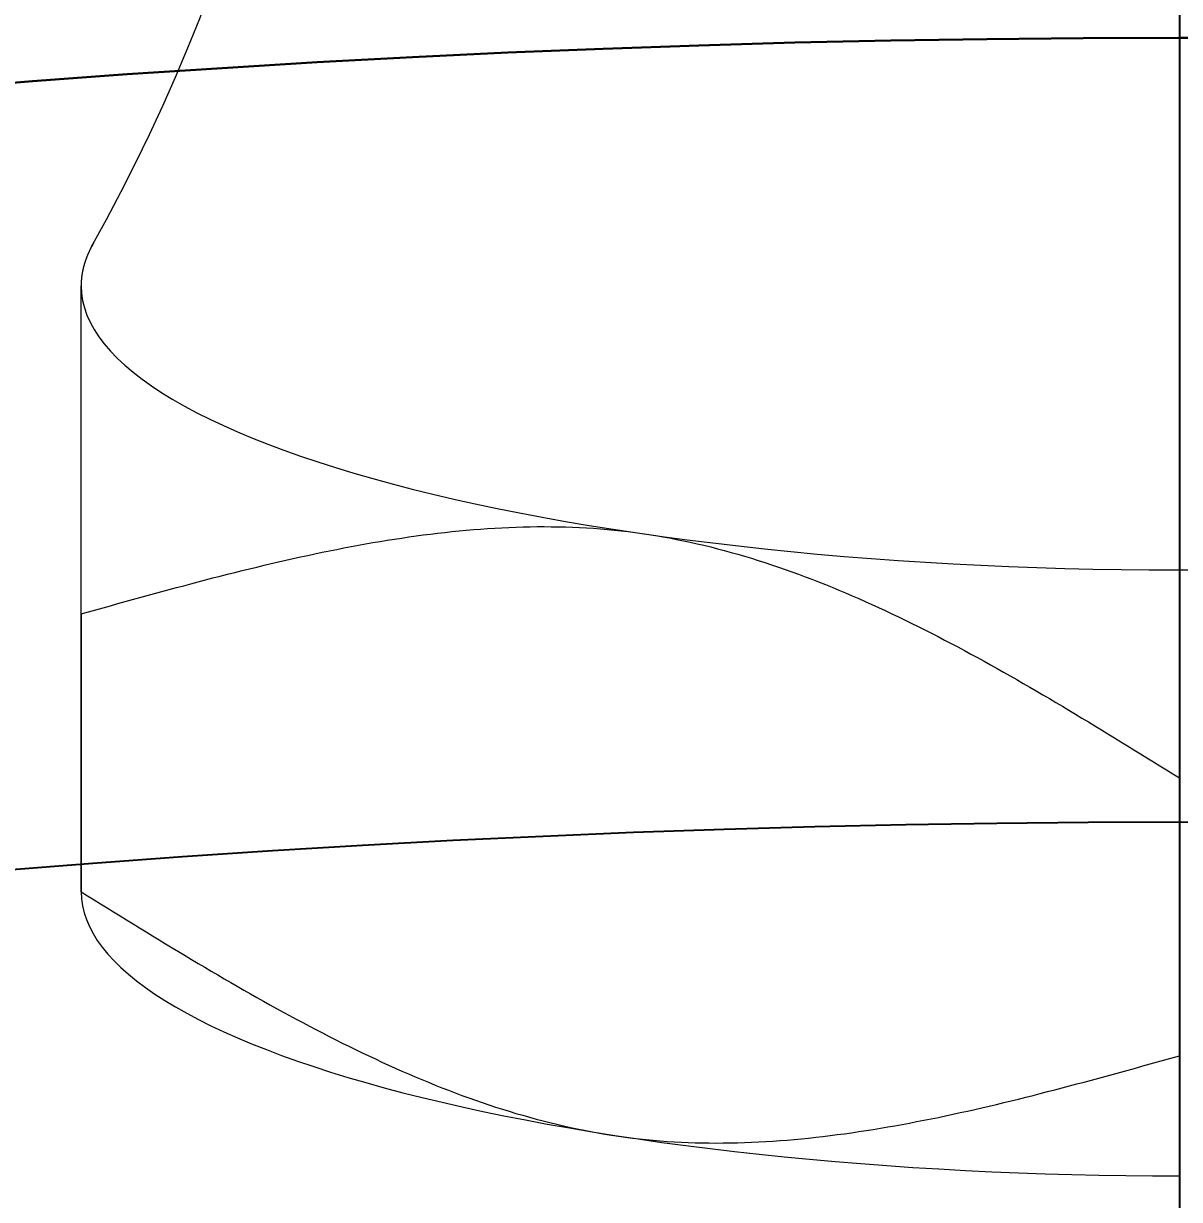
# Model space of a CAD drawing. Header units: millimetres. Extents: x 0 to 38884, y -3675 to 8056.
# Drawn here: x 1769.241 to 1772.925, y 1856.162 to 1859.911 of the extents above; entities that cross this region are included whole.
import ezdxf
from ezdxf import colors
from ezdxf.entities.mleader import LeaderData, LeaderLine
from ezdxf.enums import TextEntityAlignment as Align
from ezdxf.math import Vec2, Vec3

# ---------------------------------------------------------------- set-up
doc = ezdxf.new("R2010")
doc.units = ezdxf.units.MM
doc.header["$LTSCALE"] = 2.4
doc.linetypes.add('CENTER2', pattern=[28.575, 19.05, -3.175, 3.175, -3.175])
doc.linetypes.add('HIDDEN', pattern=[9.525, 6.35, -3.175])
for name, color, linetype, lineweight in [('04_HIDDEN', 2, 'HIDDEN', 13), ('05_CENTER', 4, 'CENTER2', 13), ('08_DIM', 3, 'Continuous', 13)]:
    doc.layers.add(name, color=color, linetype=linetype, lineweight=lineweight)
doc.styles.get("Standard").update_dxf_attribs({"font": 'txt.shx', "bigfont": 'extfont2.shx'})

# ---------------------------------------------------------------- blocks, each defined once
blk = doc.blocks.new('AM_BALLOON1')
at = {"transparency": 16777216}
blk.add_circle((0, 0), 5, dxfattribs=at)
blk.add_attdef('B_NUMBER', text='', height=3, dxfattribs=at).set_placement((0, 0), align=Align.MIDDLE_CENTER)
blk = doc.blocks.new('_OPEN')
at = {"color": 0, "linetype": 'ByBlock'}
for p, q in [((-1, 0.16667), (0, 0)), ((0, 0), (-1, -0.16667)), ((0, 0), (-1, 0))]:
    blk.add_line(p, q, dxfattribs=at)
blk = doc.blocks.new('A$C292F3EFF_1')
at = {"color": 0}
blk.add_circle((0, 0), 50, dxfattribs=at)
blk = doc.blocks.new('A$C06233B12_1')
at = {"color": 0}
for radius in [115, 45]:
    blk.add_circle((0, 0), radius, dxfattribs=at)
at = {"layer": '04_HIDDEN'}
for radius in [82.6, 77.6]:
    blk.add_circle((0, 0), radius, dxfattribs=at)
at = {"layer": '05_CENTER'}
for radius in [100, 55]:
    blk.add_circle((0, 0), radius, dxfattribs=at)
blk = doc.blocks.new('MUCFC207b_1')
at = {"color": 0}
for p, q in [((-3.4707, 46.8263), (-3.4713, 46.8252)), ((-3.4702, 46.8274), (-3.4707, 46.8263)), ((-3.4697, 46.8284), (-3.4702, 46.8274)), ((-3.4691, 46.8295), (-3.4697, 46.8284)), ((-3.4686, 46.8305), (-3.4691, 46.8295)), ((-3.468, 46.8316), (-3.4686, 46.8305)), ((-3.4675, 46.8326), (-3.468, 46.8316)), ((-3.4669, 46.8337), (-3.4675, 46.8326)), ((-3.4663, 46.8347), (-3.4669, 46.8337)), ((-3.4658, 46.8358), (-3.4663, 46.8347)), ((-3.4652, 46.8369), (-3.4658, 46.8358)), ((-3.4646, 46.8379), (-3.4652, 46.8369)), ((-3.464, 46.839), (-3.4646, 46.8379)), ((-3.4634, 46.84), (-3.464, 46.839)), ((-3.4628, 46.8411), (-3.4634, 46.84)), ((-3.4622, 46.8421), (-3.4628, 46.8411)), ((-3.4616, 46.8432), (-3.4622, 46.8421)), ((-3.461, 46.8442), (-3.4616, 46.8432)), ((-3.4604, 46.8453), (-3.461, 46.8442)), ((-3.4864, 46.7892), (-3.4868, 46.7882)), ((-3.486, 46.7903), (-3.4864, 46.7892)), ((-3.4857, 46.7914), (-3.486, 46.7903)), ((-3.4853, 46.7924), (-3.4857, 46.7914)), ((-3.4849, 46.7935), (-3.4853, 46.7924)), ((-3.4845, 46.7945), (-3.4849, 46.7935)), ((-3.4841, 46.7956), (-3.4845, 46.7945)), ((-3.4837, 46.7967), (-3.4841, 46.7956)), ((-3.4833, 46.7977), (-3.4837, 46.7967)), ((-3.4829, 46.7988), (-3.4833, 46.7977)), ((-3.4825, 46.7998), (-3.4829, 46.7988)), ((-3.4821, 46.8009), (-3.4825, 46.7998)), ((-3.4817, 46.802), (-3.4821, 46.8009)), ((-3.4813, 46.803), (-3.4817, 46.802)), ((-3.4808, 46.8041), (-3.4813, 46.803)), ((-3.4804, 46.8051), (-3.4808, 46.8041)), ((-3.48, 46.8062), (-3.4804, 46.8051)), ((-3.4795, 46.8073), (-3.48, 46.8062)), ((-3.4791, 46.8083), (-3.4795, 46.8073)), ((-3.4786, 46.8094), (-3.4791, 46.8083)), ((-3.4782, 46.8104), (-3.4786, 46.8094)), ((-3.4777, 46.8115), (-3.4782, 46.8104)), ((-3.4772, 46.8126), (-3.4777, 46.8115)), ((-3.4768, 46.8136), (-3.4772, 46.8126)), ((-3.4763, 46.8147), (-3.4768, 46.8136)), ((-3.4758, 46.8157), (-3.4763, 46.8147)), ((-3.4753, 46.8168), (-3.4758, 46.8157)), ((-3.4748, 46.8178), (-3.4753, 46.8168)), ((-3.4743, 46.8189), (-3.4748, 46.8178)), ((-3.4738, 46.82), (-3.4743, 46.8189)), ((-3.4733, 46.821), (-3.4738, 46.82)), ((-3.4728, 46.8221), (-3.4733, 46.821)), ((-3.4723, 46.8231), (-3.4728, 46.8221)), ((-3.4718, 46.8242), (-3.4723, 46.8231)), ((-3.4713, 46.8252), (-3.4718, 46.8242)), ((-3.4963, 46.751), (-3.4965, 46.7499)), ((-3.4961, 46.752), (-3.4963, 46.751)), ((-3.4959, 46.7531), (-3.4961, 46.752)), ((-3.4957, 46.7542), (-3.4959, 46.7531)), ((-3.4955, 46.7552), (-3.4957, 46.7542)), ((-3.4953, 46.7563), (-3.4955, 46.7552)), ((-3.4951, 46.7573), (-3.4953, 46.7563)), ((-3.4949, 46.7584), (-3.4951, 46.7573)), ((-3.4946, 46.7595), (-3.4949, 46.7584)), ((-3.4944, 46.7605), (-3.4946, 46.7595)), ((-3.4942, 46.7616), (-3.4944, 46.7605)), ((-3.4939, 46.7627), (-3.4942, 46.7616)), ((-3.4937, 46.7637), (-3.4939, 46.7627)), ((-3.4935, 46.7648), (-3.4937, 46.7637)), ((-3.4932, 46.7659), (-3.4935, 46.7648)), ((-3.4929, 46.7669), (-3.4932, 46.7659)), ((-3.4927, 46.768), (-3.4929, 46.7669)), ((-3.4924, 46.769), (-3.4927, 46.768)), ((-3.4921, 46.7701), (-3.4924, 46.769)), ((-3.4919, 46.7712), (-3.4921, 46.7701)), ((-3.4916, 46.7722), (-3.4919, 46.7712)), ((-3.4913, 46.7733), (-3.4916, 46.7722)), ((-3.491, 46.7744), (-3.4913, 46.7733)), ((-3.4907, 46.7754), (-3.491, 46.7744)), ((-3.4904, 46.7765), (-3.4907, 46.7754)), ((-3.4901, 46.7775), (-3.4904, 46.7765)), ((-3.4898, 46.7786), (-3.4901, 46.7775)), ((-3.4895, 46.7797), (-3.4898, 46.7786)), ((-3.4891, 46.7807), (-3.4895, 46.7797)), ((-3.4888, 46.7818), (-3.4891, 46.7807)), ((-3.4885, 46.7829), (-3.4888, 46.7818)), ((-3.4881, 46.7839), (-3.4885, 46.7829)), ((-3.4878, 46.785), (-3.4881, 46.7839)), ((-3.4875, 46.786), (-3.4878, 46.785)), ((-3.4871, 46.7871), (-3.4875, 46.786)), ((-3.4868, 46.7882), (-3.4871, 46.7871)), ((-3.4999, 46.7147), (-3.5, 46.7137)), ((-3.5, 46.7137), (-3.5, 46.7126)), ((-3.4998, 46.7179), (-3.4999, 46.7169)), ((-3.4999, 46.7169), (-3.4999, 46.7158)), ((-3.4999, 46.7158), (-3.4999, 46.7147)), ((-3.4997, 46.7211), (-3.4998, 46.7201)), ((-3.4998, 46.7201), (-3.4998, 46.719)), ((-3.4998, 46.719), (-3.4998, 46.7179)), ((-3.4996, 46.7222), (-3.4997, 46.7211)), ((-3.4995, 46.7243), (-3.4996, 46.7233)), ((-3.4996, 46.7233), (-3.4996, 46.7222)), ((-3.4994, 46.7265), (-3.4995, 46.7254)), ((-3.4995, 46.7254), (-3.4995, 46.7243)), ((-3.4993, 46.7275), (-3.4994, 46.7265)), ((-3.4992, 46.7286), (-3.4993, 46.7275)), ((-3.4991, 46.7297), (-3.4992, 46.7286)), ((-3.499, 46.7307), (-3.4991, 46.7297)), ((-3.4989, 46.7318), (-3.499, 46.7307)), ((-3.4988, 46.7329), (-3.4989, 46.7318)), ((-3.4987, 46.7339), (-3.4988, 46.7329)), ((-3.4986, 46.735), (-3.4987, 46.7339)), ((-3.4985, 46.7361), (-3.4986, 46.735)), ((-3.4984, 46.7371), (-3.4985, 46.7361)), ((-3.4982, 46.7382), (-3.4984, 46.7371)), ((-3.4981, 46.7392), (-3.4982, 46.7382)), ((-3.498, 46.7403), (-3.4981, 46.7392)), ((-3.4978, 46.7414), (-3.498, 46.7403)), ((-3.4977, 46.7424), (-3.4978, 46.7414)), ((-3.4975, 46.7435), (-3.4977, 46.7424)), ((-3.4974, 46.7446), (-3.4975, 46.7435)), ((-3.4972, 46.7456), (-3.4974, 46.7446)), ((-3.497, 46.7467), (-3.4972, 46.7456)), ((-3.4969, 46.7478), (-3.497, 46.7467)), ((-3.4967, 46.7488), (-3.4969, 46.7478)), ((-3.4965, 46.7499), (-3.4967, 46.7488)), ((-3.5, 46.7126), (-3.5, 46.7116)), ((-3.5, 46.7116), (-3.5, 46.7105)), ((-3.5, 46.7105), (-3.5, 46.7094)), ((-3.5, 44.7773), (-3.5, 46.7097)), ((-3.5, 46.6875), (-3.5, 46.7094)), ((-3.5, 46.7092), (-3.4988, 46.6859)), ((-3.5, 46.6639), (-3.5, 46.6875)), ((-3.4988, 46.6859), (-3.4953, 46.6626)), ((-3.5, 46.6386), (-3.5, 46.6639)), ((-3.5, 46.6114), (-3.5, 46.6386)), ((-3.4953, 46.6626), (-3.4895, 46.6394)), ((-3.4895, 46.6394), (-3.4814, 46.6162)), ((-3.5, 46.5825), (-3.5, 46.6114)), ((-3.4814, 46.6162), (-3.471, 46.593)), ((-3.5, 46.5518), (-3.5, 46.5825)), ((-3.471, 46.593), (-3.4583, 46.57)), ((-3.4583, 46.57), (-3.4433, 46.547)), ((-3.5, 46.5193), (-3.5, 46.5518)), ((-3.4433, 46.547), (-3.426, 46.5241)), ((-3.5, 46.485), (-3.5, 46.5193)), ((-3.426, 46.5241), (-3.4065, 46.5014)), ((-3.4065, 46.5014), (-3.3847, 46.4788)), ((-3.5, 46.4489), (-3.5, 46.485)), ((-3.3847, 46.4788), (-3.3606, 46.4563)), ((-3.3606, 46.4563), (-3.3344, 46.434)), ((-3.5, 46.4109), (-3.5, 46.4489)), ((-3.3344, 46.434), (-3.3059, 46.4119)), ((-3.5, 46.371), (-3.5, 46.4109)), ((-3.3059, 46.4119), (-3.2753, 46.39)), ((-3.2753, 46.39), (-3.2424, 46.3683)), ((-3.5, 46.3292), (-3.5, 46.371)), ((-3.2424, 46.3683), (-3.2075, 46.3469)), ((-3.2075, 46.3469), (-3.1704, 46.3256)), ((-3.5, 46.2854), (-3.5, 46.3292)), ((-3.1704, 46.3256), (-3.1312, 46.3047)), ((-3.1312, 46.3047), (-3.09, 46.284)), ((-3.5, 46.2397), (-3.5, 46.2854)), ((-3.09, 46.284), (-3.0467, 46.2635)), ((-3.0467, 46.2635), (-3.0014, 46.2434)), ((-3.5, 46.1919), (-3.5, 46.2397)), ((-3.0014, 46.2434), (-2.9541, 46.2236)), ((-3.5, 46.1421), (-3.5, 46.1919)), ((-2.9541, 46.2236), (-2.9048, 46.2041)), ((-2.9048, 46.2041), (-2.8537, 46.1849)), ((-2.8537, 46.1849), (-2.8006, 46.1661)), ((-2.8006, 46.1661), (-2.7457, 46.1476)), ((-3.5, 46.0902), (-3.5, 46.1421)), ((-2.7457, 46.1476), (-2.689, 46.1296)), ((-2.689, 46.1296), (-2.6305, 46.1119)), ((-3.5, 46.0361), (-3.5, 46.0902)), ((-2.6305, 46.1119), (-2.5702, 46.0945)), ((-2.5702, 46.0945), (-2.5083, 46.0776)), ((-2.5083, 46.0776), (-2.4447, 46.0612)), ((-2.4447, 46.0612), (-2.3795, 46.0451)), ((-2.3795, 46.0451), (-2.3127, 46.0295)), ((-3.5, 45.9799), (-3.5, 46.0361)), ((-2.3127, 46.0295), (-2.2444, 46.0143)), ((-2.2444, 46.0143), (-2.1746, 45.9996)), ((-3.5, 45.9214), (-3.5, 45.9799)), ((-2.1746, 45.9996), (-2.1033, 45.9854)), ((-2.1033, 45.9854), (-2.0307, 45.9716)), ((-2.0307, 45.9716), (-1.9567, 45.9583)), ((-2.3183, 45.9256), (-2.2955, 45.9279)), ((-2.2955, 45.9279), (-2.2727, 45.93)), ((-2.2727, 45.93), (-2.25, 45.932)), ((-2.25, 45.932), (-2.2273, 45.9338)), ((-2.2273, 45.9338), (-2.2046, 45.9354)), ((-2.2046, 45.9354), (-2.182, 45.9368)), ((-2.182, 45.9368), (-2.1593, 45.9381)), ((-2.1593, 45.9381), (-2.1367, 45.9391)), ((-2.1367, 45.9391), (-2.1141, 45.94)), ((-2.1141, 45.94), (-2.0916, 45.9407)), ((-2.0916, 45.9407), (-2.069, 45.9412)), ((-2.069, 45.9412), (-2.0465, 45.9415)), ((-2.0465, 45.9415), (-2.024, 45.9415)), ((-2.024, 45.9415), (-2.0016, 45.9414)), ((-2.0016, 45.9414), (-1.9792, 45.9411)), ((-1.9792, 45.9411), (-1.9568, 45.9406)), ((-1.9568, 45.9406), (-1.9344, 45.9398)), ((-1.9567, 45.9583), (-1.8814, 45.9456)), ((-1.9344, 45.9398), (-1.9121, 45.9389)), ((-1.9121, 45.9389), (-1.8898, 45.9377)), ((-1.8898, 45.9377), (-1.8675, 45.9363)), ((-1.8814, 45.9456), (-1.8049, 45.9333)), ((-1.8675, 45.9363), (-1.8453, 45.9346)), ((-1.8453, 45.9346), (-1.8231, 45.9328)), ((-1.8231, 45.9328), (-1.8009, 45.9307)), ((-1.8049, 45.9333), (-1.7272, 45.9215)), ((-1.8009, 45.9307), (-1.7788, 45.9283)), ((-1.7788, 45.9283), (-1.7566, 45.9257)), ((-3.5, 45.8605), (-3.5, 45.9214)), ((-2.5933, 45.8863), (-2.5702, 45.8904)), ((-2.5702, 45.8904), (-2.5472, 45.8943)), ((-2.5472, 45.8943), (-2.5242, 45.8981)), ((-2.5242, 45.8981), (-2.5013, 45.9017)), ((-2.5013, 45.9017), (-2.4783, 45.9052)), ((-2.4783, 45.9052), (-2.4554, 45.9086)), ((-2.4554, 45.9086), (-2.4325, 45.9118)), ((-2.4325, 45.9118), (-2.4096, 45.9149)), ((-2.4096, 45.9149), (-2.3868, 45.9178)), ((-2.3868, 45.9178), (-2.3639, 45.9206)), ((-2.3639, 45.9206), (-2.3411, 45.9232)), ((-2.3411, 45.9232), (-2.3183, 45.9256)), ((-1.7566, 45.9257), (-1.7346, 45.9229)), ((-1.7346, 45.9229), (-1.7125, 45.9199)), ((-1.7272, 45.9215), (-1.6483, 45.9103)), ((-1.7125, 45.9199), (-1.6905, 45.9166)), ((-1.6905, 45.9166), (-1.6685, 45.913)), ((-1.6685, 45.913), (-1.6466, 45.9093)), ((-1.6483, 45.9103), (-1.5684, 45.8996)), ((-1.6466, 45.9093), (-1.6247, 45.9053)), ((-1.6247, 45.9053), (-1.6028, 45.901)), ((-1.6028, 45.901), (-1.5809, 45.8966)), ((-1.5809, 45.8966), (-1.5591, 45.8919)), ((-1.5684, 45.8996), (-1.4874, 45.8894)), ((-1.5591, 45.8919), (-1.5373, 45.887)), ((-1.4874, 45.8894), (-1.4055, 45.8798)), ((-3.5, 45.7973), (-3.5, 45.8605)), ((-2.778, 45.8499), (-2.7548, 45.8548)), ((-2.7548, 45.8548), (-2.7317, 45.8596)), ((-2.7317, 45.8596), (-2.7086, 45.8644)), ((-2.7086, 45.8644), (-2.6855, 45.869)), ((-2.6855, 45.869), (-2.6624, 45.8735)), ((-2.6624, 45.8735), (-2.6393, 45.8779)), ((-2.6393, 45.8779), (-2.6163, 45.8822)), ((-2.6163, 45.8822), (-2.5933, 45.8863)), ((-1.5373, 45.887), (-1.5156, 45.8819)), ((-1.5156, 45.8819), (-1.4938, 45.8766)), ((-1.4938, 45.8766), (-1.4721, 45.8711)), ((-1.4721, 45.8711), (-1.4504, 45.8654)), ((-1.4504, 45.8654), (-1.4288, 45.8594)), ((-1.4288, 45.8594), (-1.4072, 45.8533)), ((-1.4072, 45.8533), (-1.3856, 45.847)), ((-1.4055, 45.8798), (-1.3226, 45.8707)), ((-1.3226, 45.8707), (-1.2388, 45.8622)), ((-1.2388, 45.8622), (-1.1542, 45.8542)), ((-1.1542, 45.8542), (-1.0689, 45.8468)), ((-2.9403, 45.8127), (-2.9171, 45.8182)), ((-2.9171, 45.8182), (-2.8939, 45.8237)), ((-2.8939, 45.8237), (-2.8707, 45.8291)), ((-2.8707, 45.8291), (-2.8475, 45.8345)), ((-2.8475, 45.8345), (-2.8243, 45.8397)), ((-2.8243, 45.8397), (-2.8011, 45.8448)), ((-2.8011, 45.8448), (-2.778, 45.8499)), ((-1.3856, 45.847), (-1.364, 45.8405)), ((-1.364, 45.8405), (-1.3425, 45.8337)), ((-1.3425, 45.8337), (-1.3209, 45.8268)), ((-1.3209, 45.8268), (-1.2995, 45.8197)), ((-1.2995, 45.8197), (-1.278, 45.8125)), ((-1.0689, 45.8468), (-0.9828, 45.84)), ((-0.9828, 45.84), (-0.8961, 45.8337)), ((-0.8961, 45.8337), (-0.8088, 45.8281)), ((-0.8088, 45.8281), (-0.721, 45.823)), ((-0.721, 45.823), (-0.6327, 45.8185)), ((-0.6327, 45.8185), (-0.5439, 45.8146)), ((-0.5439, 45.8146), (-0.4549, 45.8112)), ((-3.5, 45.7316), (-3.5, 45.7973)), ((-3.1032, 45.7717), (-3.0799, 45.7778)), ((-3.0799, 45.7778), (-3.0566, 45.7838)), ((-3.0566, 45.7838), (-3.0334, 45.7897)), ((-3.0334, 45.7897), (-3.0101, 45.7955)), ((-3.0101, 45.7955), (-2.9868, 45.8013)), ((-2.9868, 45.8013), (-2.9636, 45.807)), ((-2.9636, 45.807), (-2.9403, 45.8127)), ((-1.278, 45.8125), (-1.2566, 45.805)), ((-1.2566, 45.805), (-1.2351, 45.7974)), ((-1.2351, 45.7974), (-1.2137, 45.7896)), ((-1.2137, 45.7896), (-1.1924, 45.7816)), ((-1.1924, 45.7816), (-1.171, 45.7735)), ((-0.4549, 45.8112), (-0.3655, 45.8085)), ((-0.3655, 45.8085), (-0.2758, 45.8064)), ((-0.2758, 45.8064), (-0.186, 45.8048)), ((-0.186, 45.8048), (-0.0961, 45.8039)), ((-0.0961, 45.8039), (-0.0061, 45.8036)), ((-0.0061, 45.8036), (0.0839, 45.8038)), ((-3.2431, 45.7345), (-3.2198, 45.7408)), ((-3.2198, 45.7408), (-3.1965, 45.7471)), ((-3.1965, 45.7471), (-3.1731, 45.7533)), ((-3.1731, 45.7533), (-3.1498, 45.7595)), ((-3.1498, 45.7595), (-3.1265, 45.7656)), ((-3.1265, 45.7656), (-3.1032, 45.7717)), ((-1.171, 45.7735), (-1.1497, 45.7652)), ((-1.1497, 45.7652), (-1.1284, 45.7567)), ((-1.1284, 45.7567), (-1.1071, 45.7481)), ((-1.1071, 45.7481), (-1.0859, 45.7393)), ((-1.0859, 45.7393), (-1.0646, 45.7303)), ((-3.5, 45.6634), (-3.5, 45.7316)), ((-3.3832, 45.696), (-3.3598, 45.7025)), ((-3.3598, 45.7025), (-3.3365, 45.7089)), ((-3.3365, 45.7089), (-3.3132, 45.7153)), ((-3.3132, 45.7153), (-3.2898, 45.7218)), ((-3.2898, 45.7218), (-3.2665, 45.7281)), ((-3.2665, 45.7281), (-3.2431, 45.7345)), ((-1.0646, 45.7303), (-1.0434, 45.7213)), ((-1.0434, 45.7213), (-1.0222, 45.712)), ((-1.0222, 45.712), (-1.0011, 45.7026)), ((-1.0011, 45.7026), (-0.9799, 45.6931)), ((-3.5, 45.6634), (-3.4766, 45.6699)), ((-3.4766, 45.6699), (-3.4533, 45.6765)), ((-3.4533, 45.6765), (-3.4299, 45.683)), ((-3.4299, 45.683), (-3.4066, 45.6895)), ((-3.4066, 45.6895), (-3.3832, 45.696)), ((-0.9799, 45.6931), (-0.9588, 45.6835)), ((-0.9588, 45.6835), (-0.9376, 45.6737)), ((-0.9376, 45.6737), (-0.9165, 45.6637)), ((-0.9165, 45.6637), (-0.8954, 45.6537)), ((-3.5, 45.6634), (-3.5, 44.7776)), ((-0.8954, 45.6537), (-0.8744, 45.6435)), ((-0.8744, 45.6435), (-0.8533, 45.6332)), ((-0.8533, 45.6332), (-0.8323, 45.6228)), ((-0.8323, 45.6228), (-0.8113, 45.6122)), ((-0.8113, 45.6122), (-0.7903, 45.6016)), ((-0.7903, 45.6016), (-0.7693, 45.5908)), ((-0.7693, 45.5908), (-0.7483, 45.5799)), ((-0.7483, 45.5799), (-0.7274, 45.5689)), ((-0.7274, 45.5689), (-0.7064, 45.5578)), ((-0.7064, 45.5578), (-0.6855, 45.5466)), ((-0.6855, 45.5466), (-0.6646, 45.5353)), ((-0.6646, 45.5353), (-0.6437, 45.524)), ((-0.6437, 45.524), (-0.6228, 45.5125)), ((-0.6228, 45.5125), (-0.6019, 45.5009)), ((-0.6019, 45.5009), (-0.5811, 45.4893)), ((-0.5811, 45.4893), (-0.5602, 45.4776)), ((-0.5602, 45.4776), (-0.5394, 45.4657)), ((-0.5394, 45.4657), (-0.5185, 45.4539)), ((-0.5185, 45.4539), (-0.4977, 45.4419)), ((-0.4977, 45.4419), (-0.4769, 45.4299)), ((-0.4769, 45.4299), (-0.4561, 45.4178)), ((-0.4561, 45.4178), (-0.4353, 45.4056)), ((-0.4353, 45.4056), (-0.4145, 45.3934)), ((-0.4145, 45.3934), (-0.3938, 45.3811)), ((-0.3938, 45.3811), (-0.373, 45.3688)), ((-0.373, 45.3688), (-0.3522, 45.3564)), ((-0.3522, 45.3564), (-0.3315, 45.3439)), ((-0.3315, 45.3439), (-0.3107, 45.3314)), ((-0.3107, 45.3314), (-0.29, 45.3189)), ((-0.29, 45.3189), (-0.2692, 45.3063)), ((-0.2692, 45.3063), (-0.2485, 45.2937)), ((-0.2485, 45.2937), (-0.2278, 45.281)), ((-0.2278, 45.281), (-0.2071, 45.2684)), ((-0.2071, 45.2684), (-0.1863, 45.2557)), ((-0.1863, 45.2557), (-0.1656, 45.2429)), ((-0.1656, 45.2429), (-0.1449, 45.2302)), ((-0.1449, 45.2302), (-0.1242, 45.2174)), ((-0.1242, 45.2174), (-0.1035, 45.2046)), ((-0.1035, 45.2046), (-0.0828, 45.1918)), ((-0.0828, 45.1918), (-0.0621, 45.1789)), ((-0.0621, 45.1789), (-0.0414, 45.1661)), ((-0.0414, 45.1661), (-0.0207, 45.1533)), ((-0.0207, 45.1533), (0, 45.1404)), ((-3.5, 44.7776), (-3.4793, 44.7647)), ((-3.5, 44.7773), (-3.4989, 44.7551)), ((-3.4793, 44.7647), (-3.4586, 44.7519)), ((-3.4989, 44.7551), (-3.4957, 44.7329)), ((-3.4957, 44.7329), (-3.4905, 44.7107)), ((-3.4586, 44.7519), (-3.4379, 44.739)), ((-3.4379, 44.739), (-3.4172, 44.7262)), ((-3.4905, 44.7107), (-3.4831, 44.6885)), ((-3.4172, 44.7262), (-3.3965, 44.7134)), ((-3.3965, 44.7134), (-3.3758, 44.7006)), ((-3.3758, 44.7006), (-3.3551, 44.6878)), ((-3.4831, 44.6885), (-3.4736, 44.6664)), ((-3.4736, 44.6664), (-3.462, 44.6444)), ((-3.3551, 44.6878), (-3.3344, 44.6751)), ((-3.3344, 44.6751), (-3.3136, 44.6623)), ((-3.3136, 44.6623), (-3.2929, 44.6496)), ((-3.462, 44.6444), (-3.4483, 44.6225)), ((-3.4483, 44.6225), (-3.4326, 44.6006)), ((-3.2929, 44.6496), (-3.2722, 44.6369)), ((-3.2722, 44.6369), (-3.2515, 44.6243)), ((-3.2515, 44.6243), (-3.2308, 44.6117)), ((-3.4326, 44.6006), (-3.4148, 44.5789)), ((-3.4148, 44.5789), (-3.3949, 44.5572)), ((-3.2308, 44.6117), (-3.21, 44.5991)), ((-3.21, 44.5991), (-3.1893, 44.5866)), ((-3.1893, 44.5866), (-3.1685, 44.5741)), ((-3.3949, 44.5572), (-3.373, 44.5357)), ((-3.1685, 44.5741), (-3.1478, 44.5616)), ((-3.1478, 44.5616), (-3.127, 44.5492)), ((-3.127, 44.5492), (-3.1062, 44.5369)), ((-3.373, 44.5357), (-3.349, 44.5144)), ((-3.349, 44.5144), (-3.3231, 44.4932)), ((-3.1062, 44.5369), (-3.0855, 44.5246)), ((-3.0855, 44.5246), (-3.0647, 44.5124)), ((-3.0647, 44.5124), (-3.0439, 44.5002)), ((-3.3231, 44.4932), (-3.2951, 44.4722)), ((-3.2951, 44.4722), (-3.2652, 44.4514)), ((-3.0439, 44.5002), (-3.0231, 44.4881)), ((-3.0231, 44.4881), (-3.0023, 44.4761)), ((-3.0023, 44.4761), (-2.9814, 44.4641)), ((-2.9814, 44.4641), (-2.9606, 44.4522)), ((-3.2652, 44.4514), (-3.2333, 44.4307)), ((-3.2333, 44.4307), (-3.1994, 44.4103)), ((-2.9606, 44.4522), (-2.9398, 44.4404)), ((-2.9398, 44.4404), (-2.9189, 44.4287)), ((-2.9189, 44.4287), (-2.8981, 44.4171)), ((-3.1994, 44.4103), (-3.1636, 44.3901)), ((-3.1636, 44.3901), (-3.1259, 44.3701)), ((-2.8981, 44.4171), (-2.8772, 44.4055)), ((-2.8772, 44.4055), (-2.8563, 44.394)), ((-2.8563, 44.394), (-2.8354, 44.3826)), ((-3.1259, 44.3701), (-3.0863, 44.3504)), ((-2.8354, 44.3826), (-2.8145, 44.3713)), ((-2.8145, 44.3713), (-2.7936, 44.3602)), ((-2.7936, 44.3602), (-2.7726, 44.3491)), ((-3.0863, 44.3504), (-3.0449, 44.3309)), ((-3.0449, 44.3309), (-3.0016, 44.3117)), ((-2.7726, 44.3491), (-2.7517, 44.3381)), ((-2.7517, 44.3381), (-2.7307, 44.3272)), ((-2.7307, 44.3272), (-2.7097, 44.3164)), ((-2.7097, 44.3164), (-2.6887, 44.3058)), ((-3.0016, 44.3117), (-2.9566, 44.2928)), ((-2.9566, 44.2928), (-2.9097, 44.2741)), ((-2.6887, 44.3058), (-2.6677, 44.2952)), ((-2.6677, 44.2952), (-2.6467, 44.2848)), ((-2.6467, 44.2848), (-2.6256, 44.2745)), ((-2.9097, 44.2741), (-2.8611, 44.2558)), ((-2.8611, 44.2558), (-2.8108, 44.2378)), ((-2.6256, 44.2745), (-2.6046, 44.2643)), ((-2.6046, 44.2643), (-2.5835, 44.2542)), ((-2.5835, 44.2542), (-2.5624, 44.2443)), ((-2.5624, 44.2443), (-2.5412, 44.2345)), ((-0.0701, 44.235), (-0.0467, 44.2415)), ((-0.0467, 44.2415), (-0.0234, 44.248)), ((-0.0234, 44.248), (0, 44.2546)), ((-2.8108, 44.2378), (-2.7588, 44.2201)), ((-2.7588, 44.2201), (-2.7051, 44.2027)), ((-2.7051, 44.2027), (-2.6498, 44.1857)), ((-2.5412, 44.2345), (-2.5201, 44.2249)), ((-2.5201, 44.2249), (-2.4989, 44.2153)), ((-2.4989, 44.2153), (-2.4778, 44.206)), ((-2.4778, 44.206), (-2.4566, 44.1967)), ((-0.2102, 44.1962), (-0.1869, 44.2026)), ((-0.1869, 44.2026), (-0.1635, 44.2091)), ((-0.1635, 44.2091), (-0.1402, 44.2155)), ((-0.1402, 44.2155), (-0.1168, 44.222)), ((-0.1168, 44.222), (-0.0934, 44.2285)), ((-0.0934, 44.2285), (-0.0701, 44.235)), ((-2.6498, 44.1857), (-2.5928, 44.1691)), ((-2.5928, 44.1691), (-2.5344, 44.1528)), ((-2.4566, 44.1967), (-2.4354, 44.1876)), ((-2.4354, 44.1876), (-2.4141, 44.1787)), ((-2.4141, 44.1787), (-2.3929, 44.1699)), ((-2.3929, 44.1699), (-2.3716, 44.1613)), ((-0.3502, 44.1585), (-0.3269, 44.1647)), ((-0.3269, 44.1647), (-0.3035, 44.1709)), ((-0.3035, 44.1709), (-0.2802, 44.1772)), ((-0.2802, 44.1772), (-0.2569, 44.1835)), ((-0.2569, 44.1835), (-0.2335, 44.1898)), ((-0.2335, 44.1898), (-0.2102, 44.1962)), ((-2.5344, 44.1528), (-2.4744, 44.1369)), ((-2.4744, 44.1369), (-2.4129, 44.1214)), ((-2.3716, 44.1613), (-2.3503, 44.1528)), ((-2.3503, 44.1528), (-2.329, 44.1445)), ((-2.329, 44.1445), (-2.3076, 44.1364)), ((-2.3076, 44.1364), (-2.2863, 44.1284)), ((-2.2863, 44.1284), (-2.2649, 44.1206)), ((-0.4899, 44.1225), (-0.4666, 44.1283)), ((-0.4666, 44.1283), (-0.4434, 44.1342)), ((-0.4434, 44.1342), (-0.4201, 44.1402)), ((-0.4201, 44.1402), (-0.3968, 44.1462)), ((-0.3968, 44.1462), (-0.3735, 44.1523)), ((-0.3735, 44.1523), (-0.3502, 44.1585)), ((-2.4129, 44.1214), (-2.3499, 44.1062)), ((-2.3499, 44.1062), (-2.2856, 44.0915)), ((-2.2856, 44.0915), (-2.2199, 44.0772)), ((-2.2649, 44.1206), (-2.2434, 44.113)), ((-2.2434, 44.113), (-2.222, 44.1055)), ((-2.222, 44.1055), (-2.2005, 44.0982)), ((-2.2005, 44.0982), (-2.1791, 44.0911)), ((-2.1791, 44.0911), (-2.1575, 44.0842)), ((-0.6293, 44.0888), (-0.6061, 44.0943)), ((-0.6061, 44.0943), (-0.5829, 44.0997)), ((-0.5829, 44.0997), (-0.5597, 44.1053)), ((-0.5597, 44.1053), (-0.5364, 44.111)), ((-0.5364, 44.111), (-0.5132, 44.1167)), ((-0.5132, 44.1167), (-0.4899, 44.1225)), ((-2.2199, 44.0772), (-2.1528, 44.0633)), ((-2.1575, 44.0842), (-2.136, 44.0775)), ((-2.1528, 44.0633), (-2.0844, 44.0499)), ((-2.136, 44.0775), (-2.1144, 44.071)), ((-2.1144, 44.071), (-2.0928, 44.0647)), ((-2.0928, 44.0647), (-2.0712, 44.0585)), ((-2.0712, 44.0585), (-2.0496, 44.0526)), ((-2.0496, 44.0526), (-2.0279, 44.0469)), ((-0.8145, 44.049), (-0.7914, 44.0536)), ((-0.7914, 44.0536), (-0.7683, 44.0583)), ((-0.7683, 44.0583), (-0.7452, 44.0632)), ((-0.7452, 44.0632), (-0.722, 44.0681)), ((-0.722, 44.0681), (-0.6989, 44.0732)), ((-0.6989, 44.0732), (-0.6757, 44.0783)), ((-0.6757, 44.0783), (-0.6525, 44.0835)), ((-0.6525, 44.0835), (-0.6293, 44.0888)), ((-2.0844, 44.0499), (-2.0148, 44.0368)), ((-2.0279, 44.0469), (-2.0062, 44.0414)), ((-2.0148, 44.0368), (-1.944, 44.0243)), ((-2.0062, 44.0414), (-1.9844, 44.036)), ((-1.9844, 44.036), (-1.9627, 44.0309)), ((-1.9627, 44.0309), (-1.9409, 44.0261)), ((-1.944, 44.0243), (-1.8719, 44.0122)), ((-1.9409, 44.0261), (-1.9191, 44.0214)), ((-1.9191, 44.0214), (-1.8972, 44.0169)), ((-1.8972, 44.0169), (-1.8753, 44.0127)), ((-1.0217, 44.0128), (-0.9987, 44.0163)), ((-0.9987, 44.0163), (-0.9758, 44.0199)), ((-0.9758, 44.0199), (-0.9528, 44.0237)), ((-0.9528, 44.0237), (-0.9298, 44.0276)), ((-0.9298, 44.0276), (-0.9067, 44.0316)), ((-0.9067, 44.0316), (-0.8837, 44.0358)), ((-0.8837, 44.0358), (-0.8607, 44.0401)), ((-0.8607, 44.0401), (-0.8376, 44.0445)), ((-0.8376, 44.0445), (-0.8145, 44.049)), ((-1.8753, 44.0127), (-1.8534, 44.0087)), ((-1.8719, 44.0122), (-1.7988, 44.0005)), ((-1.8534, 44.0087), (-1.8315, 44.005)), ((-1.8315, 44.005), (-1.8095, 44.0014)), ((-1.8095, 44.0014), (-1.7875, 43.9981)), ((-1.7988, 44.0005), (-1.7246, 43.9893)), ((-1.7875, 43.9981), (-1.7654, 43.9951)), ((-1.7654, 43.9951), (-1.7434, 43.9922)), ((-1.7434, 43.9922), (-1.7212, 43.9897)), ((-1.7246, 43.9893), (-1.6494, 43.9786)), ((-1.7212, 43.9897), (-1.6991, 43.9873)), ((-1.6991, 43.9873), (-1.6769, 43.9852)), ((-1.6769, 43.9852), (-1.6547, 43.9834)), ((-1.6547, 43.9834), (-1.6325, 43.9817)), ((-1.6494, 43.9786), (-1.5731, 43.9684)), ((-1.6325, 43.9817), (-1.6102, 43.9803)), ((-1.6102, 43.9803), (-1.5879, 43.9791)), ((-1.5879, 43.9791), (-1.5656, 43.9782)), ((-1.5656, 43.9782), (-1.5432, 43.9774)), ((-1.5432, 43.9774), (-1.5208, 43.9769)), ((-1.5208, 43.9769), (-1.4984, 43.9766)), ((-1.4984, 43.9766), (-1.476, 43.9764)), ((-1.4535, 43.9765), (-1.431, 43.9768)), ((-1.431, 43.9768), (-1.4084, 43.9773)), ((-1.4084, 43.9773), (-1.3859, 43.978)), ((-1.3859, 43.978), (-1.3633, 43.9789)), ((-1.3633, 43.9789), (-1.3407, 43.9799)), ((-1.3407, 43.9799), (-1.318, 43.9812)), ((-1.318, 43.9812), (-1.2954, 43.9826)), ((-1.2954, 43.9826), (-1.2727, 43.9842)), ((-1.2727, 43.9842), (-1.25, 43.986)), ((-1.25, 43.986), (-1.2273, 43.9879)), ((-1.2273, 43.9879), (-1.2045, 43.9901)), ((-1.2045, 43.9901), (-1.1817, 43.9924)), ((-1.1817, 43.9924), (-1.1589, 43.9948)), ((-1.1589, 43.9948), (-1.1361, 43.9974)), ((-1.1361, 43.9974), (-1.1132, 44.0002)), ((-1.1132, 44.0002), (-1.0904, 44.0031)), ((-1.0904, 44.0031), (-1.0675, 44.0062)), ((-1.0675, 44.0062), (-1.0446, 44.0094)), ((-1.0446, 44.0094), (-1.0217, 44.0128)), ((-1.5731, 43.9684), (-1.4959, 43.9586)), ((-1.4959, 43.9586), (-1.4178, 43.9494)), ((-1.476, 43.9764), (-1.4535, 43.9765)), ((-1.4178, 43.9494), (-1.3388, 43.9406)), ((-1.3388, 43.9406), (-1.2591, 43.9323)), ((-1.2591, 43.9323), (-1.1786, 43.9246)), ((-1.1786, 43.9246), (-1.0974, 43.9174)), ((-1.0974, 43.9174), (-1.0155, 43.9107)), ((-1.0155, 43.9107), (-0.933, 43.9045)), ((-0.933, 43.9045), (-0.8499, 43.8988)), ((-0.8499, 43.8988), (-0.7663, 43.8937)), ((-0.7663, 43.8937), (-0.6823, 43.8891)), ((-0.6823, 43.8891), (-0.5979, 43.885)), ((-0.5979, 43.885), (-0.5131, 43.8815)), ((-0.5131, 43.8815), (-0.4279, 43.8785)), ((-0.4279, 43.8785), (-0.3426, 43.8761)), ((-0.3426, 43.8761), (-0.257, 43.8741)), ((-0.257, 43.8741), (-0.1713, 43.8728)), ((-0.1713, 43.8728), (-0.0854, 43.872)), ((-0.0854, 43.872), (0.0005, 43.8717))]:
    blk.add_line(p, q, dxfattribs=at)
for centre, radius, start, end in [((0, 0), 55, 58.13656, 121.86344), ((-8.7041, 49.7614), 6, 330.78009, 346.19807)]:
    blk.add_arc(centre, radius, start, end, dxfattribs=at)
blk = doc.blocks.new('A$C21846326_1')
blk.add_blockref('A$C06233B12_1', (0, 0))
at = {"layer": '04_HIDDEN', "color": 4}
blk.add_blockref('MUCFC207b_1', (0, 0), dxfattribs=at)
blk = doc.blocks.new('A$C5C8B0B06_1')
at = {"color": 0}
blk.add_circle((0, 0), 47.5, dxfattribs=at)
at = {"layer": '05_CENTER'}
blk.add_line((-55.8783, 0), (55.8783, 0), dxfattribs=at)
blk = doc.blocks.new('GM-SHYF-RH 0.4kW、1／160、＊＊V、60Hza_1')
at = {"color": 0, "linetype": 'CENTER2'}
blk.add_line((65.3613, 0), (-65.3613, 0), dxfattribs=at)
at = {"color": 0}
blk.add_circle((0, 0), 47.5, dxfattribs=at)
blk = doc.blocks.new('A$C7E3831AE_1')
at = {"layer": '04_HIDDEN'}
for radius in [82.6, 77.6]:
    blk.add_circle((0, 0), radius, dxfattribs=at)
at = {"layer": '05_CENTER'}
blk.add_line((0, 119), (0, -119), dxfattribs=at)
blk = doc.blocks.new('A$C427B324A_1')
at = {"color": 0}
blk.add_circle((0, 0), 50, dxfattribs=at)
at = {"layer": '05_CENTER'}
blk.add_line((0, -52.4008), (0, 52.4008), dxfattribs=at)
blk = doc.blocks.new('A$C43C07574_1')
blk.add_blockref('A$C7E3831AE_1', (0, 0))
at = {"rotation": 270}
blk.add_blockref('A$C5C8B0B06_1', (0, 0), dxfattribs=at)
at = {"color": 4, "xscale": -1, "rotation": 270}
blk.add_blockref('GM-SHYF-RH 0.4kW、1／160、＊＊V、60Hza_1', (0, 0), dxfattribs=at)
at = {"layer": '04_HIDDEN'}
blk.add_blockref('A$C427B324A_1', (0, 0), dxfattribs=at)
blk = doc.blocks.new('A$C79CD6906_1')
at = {"color": 0}
blk.add_circle((0, 0), 115, dxfattribs=at)
at = {"layer": '04_HIDDEN'}
for radius in [57.15, 53.95]:
    blk.add_circle((0, 0), radius, dxfattribs=at)
at = {"layer": '05_CENTER'}
blk.add_circle((0, 0), 100, dxfattribs=at)

msp = doc.modelspace()

# ---------------------------------------------------------------- block references
for name in ['A$C79CD6906_1', 'A$C21846326_1', 'A$C43C07574_1']:
    msp.add_blockref(name, (1772.9247, 1812.366))
at = {"layer": '04_HIDDEN'}
msp.add_blockref('A$C292F3EFF_1', (1772.9247, 1812.366), dxfattribs=at)

# ---------------------------------------------------------------- leaders
at = {"layer": '08_DIM'}
ml = msp.add_multileader_block('Standard', dxfattribs=at)
ml.set_content('AM_BALLOON1', color=256, scale=3)
ml.set_attribute('B_NUMBER', 'B', width=0)
ml.set_leader_properties(color=256, linetype='ByLayer', lineweight=-1)
ml.set_arrow_properties(name='OPEN')
ml.build(insert=Vec2(0, 0))
ml.multileader.update_dxf_attribs({"leader_type": 0, "has_dogleg": 0, "text_right_attachment_type": 6, "dogleg_length": 0, "arrow_head_size": 6, "scale": 3, "block_connection_type": 1})
ctx = ml.context
ctx.base_point, ctx.scale, ctx.char_height, ctx.arrow_head_size, ctx.landing_gap_size, ctx.plane_origin = Vec3(10430.3073, 2738.286), 3, 12, 6, 6, Vec3(10430.3073, 2738.286)
ctx.right_attachment, ctx.attachment_type = 6, 1
notes = []
notes.append((ctx, [(0, (0, 0, 0), (0, 0), (1, 0), 1, [])]))
ctx.block.insert = Vec3(10430.3073, 2738.286)
ml = msp.add_multileader_block('Standard', dxfattribs=at)
ml.set_content('AM_BALLOON1', color=256, scale=3)
ml.set_attribute('B_NUMBER', 'L', width=0)
ml.set_leader_properties(color=256, linetype='ByLayer', lineweight=-1)
ml.set_arrow_properties(name='OPEN')
ml.build(insert=Vec2(0, 0))
ml.multileader.update_dxf_attribs({"leader_type": 0, "has_dogleg": 0, "text_right_attachment_type": 6, "dogleg_length": 0, "arrow_head_size": 6, "scale": 3, "block_connection_type": 1})
ctx = ml.context
ctx.base_point, ctx.scale, ctx.char_height, ctx.arrow_head_size, ctx.landing_gap_size, ctx.plane_origin = Vec3(10446.325, 2647.0109), 3, 12, 6, 6, Vec3(10446.325, 2647.0109)
ctx.right_attachment, ctx.attachment_type = 6, 1
notes.append((ctx, [(0, (0, 0, 0), (0, 0), (1, 0), 1, [])]))
ctx.block.insert = Vec3(10446.325, 2647.0109)
ml = msp.add_multileader_block('Standard', dxfattribs=at)
ml.set_content('AM_BALLOON1', color=256, scale=3)
ml.set_attribute('B_NUMBER', 'I', width=0)
ml.set_leader_properties(color=256, linetype='ByLayer', lineweight=-1)
ml.set_arrow_properties(name='OPEN')
ml.build(insert=Vec2(0, 0))
ml.multileader.update_dxf_attribs({"leader_type": 0, "has_dogleg": 0, "text_right_attachment_type": 6, "dogleg_length": 0, "arrow_head_size": 6, "scale": 3, "block_connection_type": 1})
ctx = ml.context
ctx.base_point, ctx.scale, ctx.char_height, ctx.arrow_head_size, ctx.landing_gap_size, ctx.plane_origin = Vec3(10429.5372, 2608.367), 3, 12, 6, 6, Vec3(10429.5372, 2608.367)
ctx.right_attachment, ctx.attachment_type = 6, 1
notes.append((ctx, [(0, (0, 0, 0), (0, 0), (1, 0), 1, [])]))
ctx.block.insert = Vec3(10429.5372, 2608.367)
ml = msp.add_multileader_block('Standard', dxfattribs=at)
ml.set_content('AM_BALLOON1', color=256, scale=3)
ml.set_attribute('B_NUMBER', 'H', width=0)
ml.set_leader_properties(color=256, linetype='ByLayer', lineweight=-1)
ml.set_arrow_properties(name='OPEN')
ml.build(insert=Vec2(0, 0))
ml.multileader.update_dxf_attribs({"leader_type": 0, "has_dogleg": 0, "text_right_attachment_type": 6, "dogleg_length": 0, "arrow_head_size": 6, "scale": 3, "block_connection_type": 1})
ctx = ml.context
ctx.base_point, ctx.scale, ctx.char_height, ctx.arrow_head_size, ctx.landing_gap_size, ctx.plane_origin = Vec3(10445.8021, 2569.0443), 3, 12, 6, 6, Vec3(10445.8021, 2569.0443)
ctx.right_attachment, ctx.attachment_type = 6, 1
notes.append((ctx, [(0, (0, 0, 0), (0, 0), (1, 0), 1, [])]))
ctx.block.insert = Vec3(10445.8021, 2569.0443)
ml = msp.add_multileader_block('Standard', dxfattribs=at)
ml.set_content('AM_BALLOON1', color=256, scale=3)
ml.set_attribute('B_NUMBER', 'G', width=0)
ml.set_leader_properties(color=256, linetype='ByLayer', lineweight=-1)
ml.set_arrow_properties(name='OPEN')
ml.build(insert=Vec2(0, 0))
ml.multileader.update_dxf_attribs({"leader_type": 0, "has_dogleg": 0, "text_right_attachment_type": 6, "dogleg_length": 0, "arrow_head_size": 6, "scale": 3, "block_connection_type": 1})
ctx = ml.context
ctx.base_point, ctx.scale, ctx.char_height, ctx.arrow_head_size, ctx.landing_gap_size, ctx.plane_origin = Vec3(10453.2259, 2484.8045), 3, 12, 6, 6, Vec3(10453.2259, 2484.8045)
ctx.right_attachment, ctx.attachment_type = 6, 1
notes.append((ctx, [(0, (0, 0, 0), (0, 0), (1, 0), 1, [])]))
ctx.block.insert = Vec3(10453.2259, 2484.8045)
ml = msp.add_multileader_block('Standard', dxfattribs=at)
ml.set_content('AM_BALLOON1', color=256, scale=3)
ml.set_attribute('B_NUMBER', 'M', width=0)
ml.set_leader_properties(color=256, linetype='ByLayer', lineweight=-1)
ml.set_arrow_properties(name='OPEN')
ml.build(insert=Vec2(0, 0))
ml.multileader.update_dxf_attribs({"leader_type": 0, "has_dogleg": 0, "text_right_attachment_type": 6, "dogleg_length": 0, "arrow_head_size": 6, "scale": 3, "block_connection_type": 1})
ctx = ml.context
ctx.base_point, ctx.scale, ctx.char_height, ctx.arrow_head_size, ctx.landing_gap_size, ctx.plane_origin = Vec3(10331.1225, 2418.1205), 3, 12, 6, 6, Vec3(10327.6221, 2438.1106)
ctx.right_attachment, ctx.attachment_type = 6, 1
notes.append((ctx, [(0, (0, 0, 0), (0, 0), (1, 0), 1, [])]))
ctx.block.insert = Vec3(10331.1225, 2418.1205)
ml = msp.add_multileader_block('Standard', dxfattribs=at)
ml.set_content('AM_BALLOON1', color=256, scale=3)
ml.set_attribute('B_NUMBER', 'U', width=0)
ml.set_leader_properties(color=256, linetype='ByLayer', lineweight=-1)
ml.set_arrow_properties(name='OPEN')
ml.build(insert=Vec2(0, 0))
ml.multileader.update_dxf_attribs({"leader_type": 0, "has_dogleg": 0, "text_right_attachment_type": 6, "dogleg_length": 0, "arrow_head_size": 6, "scale": 3, "block_connection_type": 1})
ctx = ml.context
ctx.base_point, ctx.scale, ctx.char_height, ctx.arrow_head_size, ctx.landing_gap_size, ctx.plane_origin = Vec3(10338.3343, 2380.9736), 3, 12, 6, 6, Vec3(10334.834, 2400.9636)
ctx.right_attachment, ctx.attachment_type = 6, 1
notes.append((ctx, [(0, (0, 0, 0), (0, 0), (1, 0), 1, [])]))
ctx.block.insert = Vec3(10338.3343, 2380.9736)
ml = msp.add_multileader_block('Standard', dxfattribs=at)
ml.set_content('AM_BALLOON1', color=256, scale=3)
ml.set_attribute('B_NUMBER', 'C', width=0)
ml.set_leader_properties(color=256, linetype='ByLayer', lineweight=-1)
ml.set_arrow_properties(name='OPEN')
ml.build(insert=Vec2(0, 0))
ml.multileader.update_dxf_attribs({"leader_type": 0, "has_dogleg": 0, "text_right_attachment_type": 6, "dogleg_length": 0, "arrow_head_size": 6, "scale": 3, "block_connection_type": 1})
ctx = ml.context
ctx.base_point, ctx.scale, ctx.char_height, ctx.arrow_head_size, ctx.landing_gap_size, ctx.plane_origin = Vec3(13270.7925, 2153.6438), 3, 12, 6, 6, Vec3(13270.7925, 2153.6438)
ctx.right_attachment, ctx.attachment_type = 6, 1
notes.append((ctx, [(0, (0, 0, 0), (0, 0), (1, 0), 1, [])]))
ctx.block.insert = Vec3(13270.7925, 2153.6438)
ml = msp.add_multileader_block('Standard', dxfattribs=at)
ml.set_content('AM_BALLOON1', color=256, scale=3)
ml.set_attribute('B_NUMBER', 'I', width=0)
ml.set_leader_properties(color=256, linetype='ByLayer', lineweight=-1)
ml.set_arrow_properties(name='OPEN')
ml.build(insert=Vec2(0, 0))
ml.multileader.update_dxf_attribs({"leader_type": 0, "has_dogleg": 0, "text_right_attachment_type": 6, "dogleg_length": 0, "arrow_head_size": 6, "scale": 3, "block_connection_type": 1})
ctx = ml.context
ctx.base_point, ctx.scale, ctx.char_height, ctx.arrow_head_size, ctx.landing_gap_size, ctx.plane_origin = Vec3(9130.4289, 1934.0229), 3, 12, 6, 6, Vec3(9130.4289, 1934.0229)
ctx.right_attachment, ctx.attachment_type = 6, 1
notes.append((ctx, [(0, (0, 0, 0), (0, 0), (1, 0), 1, [])]))
ctx.block.insert = Vec3(9130.4289, 1934.0229)
ml = msp.add_multileader_block('Standard', dxfattribs=at)
ml.set_content('AM_BALLOON1', color=256, scale=3)
ml.set_attribute('B_NUMBER', 'I', width=0)
ml.set_leader_properties(color=256, linetype='ByLayer', lineweight=-1)
ml.set_arrow_properties(name='OPEN')
ml.build(insert=Vec2(0, 0))
ml.multileader.update_dxf_attribs({"leader_type": 0, "has_dogleg": 0, "text_right_attachment_type": 6, "dogleg_length": 0, "arrow_head_size": 6, "scale": 3, "block_connection_type": 1})
ctx = ml.context
ctx.base_point, ctx.scale, ctx.char_height, ctx.arrow_head_size, ctx.landing_gap_size, ctx.plane_origin = Vec3(13741.5477, 1901.073), 3, 12, 6, 6, Vec3(13741.5477, 1901.073)
ctx.right_attachment, ctx.attachment_type = 6, 1
notes.append((ctx, [(0, (0, 0, 0), (0, 0), (1, 0), 1, [])]))
ctx.block.insert = Vec3(13741.5477, 1901.073)
ml = msp.add_multileader_block('Standard', dxfattribs=at)
ml.set_content('AM_BALLOON1', color=256, scale=3)
ml.set_attribute('B_NUMBER', 'H', width=0)
ml.set_leader_properties(color=256, linetype='ByLayer', lineweight=-1)
ml.set_arrow_properties(name='OPEN')
ml.build(insert=Vec2(0, 0))
ml.multileader.update_dxf_attribs({"leader_type": 0, "has_dogleg": 0, "text_right_attachment_type": 6, "dogleg_length": 0, "arrow_head_size": 6, "scale": 3, "block_connection_type": 1})
ctx = ml.context
ctx.base_point, ctx.scale, ctx.char_height, ctx.arrow_head_size, ctx.landing_gap_size, ctx.plane_origin = Vec3(9110.9959, 1896.5673), 3, 12, 6, 6, Vec3(9110.9959, 1896.5673)
ctx.right_attachment, ctx.attachment_type = 6, 1
notes.append((ctx, [(0, (0, 0, 0), (0, 0), (1, 0), 1, [])]))
ctx.block.insert = Vec3(9110.9959, 1896.5673)
ml = msp.add_multileader_block('Standard', dxfattribs=at)
ml.set_content('AM_BALLOON1', color=256, scale=3)
ml.set_attribute('B_NUMBER', 'G', width=0)
ml.set_leader_properties(color=256, linetype='ByLayer', lineweight=-1)
ml.set_arrow_properties(name='OPEN')
ml.build(insert=Vec2(0, 0))
ml.multileader.update_dxf_attribs({"leader_type": 0, "has_dogleg": 0, "text_right_attachment_type": 6, "dogleg_length": 0, "arrow_head_size": 6, "scale": 3, "block_connection_type": 1})
ctx = ml.context
ctx.base_point, ctx.scale, ctx.char_height, ctx.arrow_head_size, ctx.landing_gap_size, ctx.plane_origin = Vec3(9032.0192, 1860.6127), 3, 12, 6, 6, Vec3(9032.0192, 1860.6127)
ctx.right_attachment, ctx.attachment_type = 6, 1
notes.append((ctx, [(0, (0, 0, 0), (0, 0), (1, 0), 1, [])]))
ctx.block.insert = Vec3(9032.0192, 1860.6127)
ml = msp.add_multileader_block('Standard', dxfattribs=at)
ml.set_content('AM_BALLOON1', color=256, scale=3)
ml.set_attribute('B_NUMBER', 'H', width=0)
ml.set_leader_properties(color=256, linetype='ByLayer', lineweight=-1)
ml.set_arrow_properties(name='OPEN')
ml.build(insert=Vec2(0, 0))
ml.multileader.update_dxf_attribs({"leader_type": 0, "has_dogleg": 0, "text_right_attachment_type": 6, "dogleg_length": 0, "arrow_head_size": 6, "scale": 3, "block_connection_type": 1})
ctx = ml.context
ctx.base_point, ctx.scale, ctx.char_height, ctx.arrow_head_size, ctx.landing_gap_size, ctx.plane_origin = Vec3(13758.3489, 1860.4698), 3, 12, 6, 6, Vec3(13758.3489, 1860.4698)
ctx.right_attachment, ctx.attachment_type = 6, 1
notes.append((ctx, [(0, (0, 0, 0), (0, 0), (1, 0), 1, [])]))
ctx.block.insert = Vec3(13758.3489, 1860.4698)
for ctx, leaders in notes:
    for number, flags, end, landing, length, lines in leaders:
        leader = LeaderData()
        leader.index, (leader.has_last_leader_line, leader.has_dogleg_vector, leader.attachment_direction) = number, flags
        leader.last_leader_point, leader.dogleg_vector, leader.dogleg_length = Vec3(end), Vec3(landing), length
        for number, points, colour, breaks in lines:
            line = LeaderLine()
            line.index, line.vertices, line.color, line.breaks = number, Vec3.list(points), colors.encode_raw_color(colour), breaks
            leader.lines.append(line)
        ctx.leaders.append(leader)

doc.saveas('drawing.dxf')
